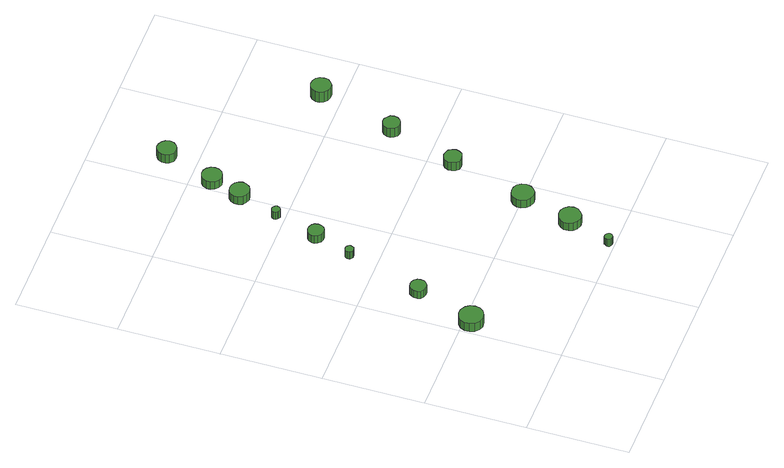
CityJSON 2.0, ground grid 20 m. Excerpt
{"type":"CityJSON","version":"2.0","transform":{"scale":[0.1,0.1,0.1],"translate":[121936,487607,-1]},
"CityObjects":{
"tree1":{"type":"SolitaryVegetationObject","attributes":{"function":"something"},"geometry":[{"type":"MultiSurface","lod":"1","boundaries":[[[0,1,2,3,4,5,6,7,8,9,10,11,12,13,14]],[[15,16,17,18,19,20,21,22,23,24,25,26,27,28,29]],[[0,29,28,1]],[[1,28,27,2]],[[2,27,26,3]],[[3,26,25,4]],[[4,25,24,5]],[[5,24,23,6]],[[6,23,22,7]],[[7,22,21,8]],[[8,21,20,9]],[[9,20,19,10]],[[10,19,18,11]],[[11,18,17,12]],[[12,17,16,13]],[[13,16,15,14]],[[14,15,29,0]]]}]},
"tree2":{"type":"SolitaryVegetationObject","attributes":{"function":"something"},"geometry":[{"type":"MultiSurface","lod":"1","boundaries":[[[30,31,32,33,34,35,36,37,38,39,40,41,42,43,44]],[[45,46,47,48,49,50,51,52,53,54,55,56,57,58,59]],[[30,59,58,31]],[[31,58,57,32]],[[32,57,56,33]],[[33,56,55,34]],[[34,55,54,35]],[[35,54,53,36]],[[36,53,52,37]],[[37,52,51,38]],[[38,51,50,39]],[[39,50,49,40]],[[40,49,48,41]],[[41,48,47,42]],[[42,47,46,43]],[[43,46,45,44]],[[44,45,59,30]]]}]},
"tree3":{"type":"SolitaryVegetationObject","attributes":{"function":"something"},"geometry":[{"type":"MultiSurface","lod":"1","boundaries":[[[60,61,62,63,64,65,66,67,68,69,70,71,72,73,74]],[[75,76,77,78,79,80,81,82,83,84,85,86,87,88,89]],[[60,89,88,61]],[[61,88,87,62]],[[62,87,86,63]],[[63,86,85,64]],[[64,85,84,65]],[[65,84,83,66]],[[66,83,82,67]],[[67,82,81,68]],[[68,81,80,69]],[[69,80,79,70]],[[70,79,78,71]],[[71,78,77,72]],[[72,77,76,73]],[[73,76,75,74]],[[74,75,89,60]]]}]},
"tree4":{"type":"SolitaryVegetationObject","attributes":{"function":"something"},"geometry":[{"type":"MultiSurface","lod":"1","boundaries":[[[90,91,92,93,94,95,96,97,98,99,100,101,102,103,104]],[[105,106,107,108,109,110,111,112,113,114,115,116,117,118,119]],[[90,119,118,91]],[[91,118,117,92]],[[92,117,116,93]],[[93,116,115,94]],[[94,115,114,95]],[[95,114,113,96]],[[96,113,112,97]],[[97,112,111,98]],[[98,111,110,99]],[[99,110,109,100]],[[100,109,108,101]],[[101,108,107,102]],[[102,107,106,103]],[[103,106,105,104]],[[104,105,119,90]]]}]},
"tree5":{"type":"SolitaryVegetationObject","attributes":{"function":"something"},"geometry":[{"type":"MultiSurface","lod":"1","boundaries":[[[120,121,122,123,124,125,126,127,128,129,130,131,132,133,134]],[[135,136,137,138,139,140,141,142,143,144,145,146,147,148,149]],[[120,149,148,121]],[[121,148,147,122]],[[122,147,146,123]],[[123,146,145,124]],[[124,145,144,125]],[[125,144,143,126]],[[126,143,142,127]],[[127,142,141,128]],[[128,141,140,129]],[[129,140,139,130]],[[130,139,138,131]],[[131,138,137,132]],[[132,137,136,133]],[[133,136,135,134]],[[134,135,149,120]]]}]},
"tree6":{"type":"SolitaryVegetationObject","attributes":{"function":"something"},"geometry":[{"type":"MultiSurface","lod":"1","boundaries":[[[150,151,152,153,154,155,156,157,158,159,160,161,162,163,164]],[[165,166,167,168,169,170,171,172,173,174,175,176,177,178,179]],[[150,179,178,151]],[[151,178,177,152]],[[152,177,176,153]],[[153,176,175,154]],[[154,175,174,155]],[[155,174,173,156]],[[156,173,172,157]],[[157,172,171,158]],[[158,171,170,159]],[[159,170,169,160]],[[160,169,168,161]],[[161,168,167,162]],[[162,167,166,163]],[[163,166,165,164]],[[164,165,179,150]]]}]},
"tree7":{"type":"SolitaryVegetationObject","attributes":{"function":"something"},"geometry":[{"type":"MultiSurface","lod":"1","boundaries":[[[180,181,182,183,184,185,186,187,188,189,190,191,192,193,194]],[[195,196,197,198,199,200,201,202,203,204,205,206,207,208,209]],[[180,209,208,181]],[[181,208,207,182]],[[182,207,206,183]],[[183,206,205,184]],[[184,205,204,185]],[[185,204,203,186]],[[186,203,202,187]],[[187,202,201,188]],[[188,201,200,189]],[[189,200,199,190]],[[190,199,198,191]],[[191,198,197,192]],[[192,197,196,193]],[[193,196,195,194]],[[194,195,209,180]]]}]},
"tree8":{"type":"SolitaryVegetationObject","attributes":{"function":"something"},"geometry":[{"type":"MultiSurface","lod":"1","boundaries":[[[210,211,212,213,214,215,216,217,218,219,220,221,222,223,224]],[[225,226,227,228,229,230,231,232,233,234,235,236,237,238,239]],[[210,239,238,211]],[[211,238,237,212]],[[212,237,236,213]],[[213,236,235,214]],[[214,235,234,215]],[[215,234,233,216]],[[216,233,232,217]],[[217,232,231,218]],[[218,231,230,219]],[[219,230,229,220]],[[220,229,228,221]],[[221,228,227,222]],[[222,227,226,223]],[[223,226,225,224]],[[224,225,239,210]]]}]},
"tree9":{"type":"SolitaryVegetationObject","attributes":{"function":"something"},"geometry":[{"type":"MultiSurface","lod":"1","boundaries":[[[240,241,242,243,244,245,246,247,248,249,250,251,252,253,254]],[[255,256,257,258,259,260,261,262,263,264,265,266,267,268,269]],[[240,269,268,241]],[[241,268,267,242]],[[242,267,266,243]],[[243,266,265,244]],[[244,265,264,245]],[[245,264,263,246]],[[246,263,262,247]],[[247,262,261,248]],[[248,261,260,249]],[[249,260,259,250]],[[250,259,258,251]],[[251,258,257,252]],[[252,257,256,253]],[[253,256,255,254]],[[254,255,269,240]]]}]},
"tree10":{"type":"SolitaryVegetationObject","attributes":{"function":"something"},"geometry":[{"type":"MultiSurface","lod":"1","boundaries":[[[270,271,272,273,274,275,276,277,278,279,280,281,282,283,284]],[[285,286,287,288,289,290,291,292,293,294,295,296,297,298,299]],[[270,299,298,271]],[[271,298,297,272]],[[272,297,296,273]],[[273,296,295,274]],[[274,295,294,275]],[[275,294,293,276]],[[276,293,292,277]],[[277,292,291,278]],[[278,291,290,279]],[[279,290,289,280]],[[280,289,288,281]],[[281,288,287,282]],[[282,287,286,283]],[[283,286,285,284]],[[284,285,299,270]]]}]},
"tree11":{"type":"SolitaryVegetationObject","attributes":{"function":"something"},"geometry":[{"type":"MultiSurface","lod":"1","boundaries":[[[300,301,302,303,304,305,306,307,308,309,310,311,312,313,314]],[[315,316,317,318,319,320,321,322,323,324,325,326,327,328,329]],[[300,329,328,301]],[[301,328,327,302]],[[302,327,326,303]],[[303,326,325,304]],[[304,325,324,305]],[[305,324,323,306]],[[306,323,322,307]],[[307,322,321,308]],[[308,321,320,309]],[[309,320,319,310]],[[310,319,318,311]],[[311,318,317,312]],[[312,317,316,313]],[[313,316,315,314]],[[314,315,329,300]]]}]},
"tree12":{"type":"SolitaryVegetationObject","attributes":{"function":"something"},"geometry":[{"type":"MultiSurface","lod":"1","boundaries":[[[330,331,332,333,334,335,336,337,338,339,340,341,342,343,344]],[[345,346,347,348,349,350,351,352,353,354,355,356,357,358,359]],[[330,359,358,331]],[[331,358,357,332]],[[332,357,356,333]],[[333,356,355,334]],[[334,355,354,335]],[[335,354,353,336]],[[336,353,352,337]],[[337,352,351,338]],[[338,351,350,339]],[[339,350,349,340]],[[340,349,348,341]],[[341,348,347,342]],[[342,347,346,343]],[[343,346,345,344]],[[344,345,359,330]]]}]},
"tree13":{"type":"SolitaryVegetationObject","attributes":{"function":"something"},"geometry":[{"type":"MultiSurface","lod":"1","boundaries":[[[360,361,362,363,364,365,366,367,368,369,370,371,372,373,374]],[[375,376,377,378,379,380,381,382,383,384,385,386,387,388,389]],[[360,389,388,361]],[[361,388,387,362]],[[362,387,386,363]],[[363,386,385,364]],[[364,385,384,365]],[[365,384,383,366]],[[366,383,382,367]],[[367,382,381,368]],[[368,381,380,369]],[[369,380,379,370]],[[370,379,378,371]],[[371,378,377,372]],[[372,377,376,373]],[[373,376,375,374]],[[374,375,389,360]]]}]},
"tree14":{"type":"SolitaryVegetationObject","attributes":{"function":"something"},"geometry":[{"type":"MultiSurface","lod":"1","boundaries":[[[390,391,392,393,394,395,396,397,398,399,400,401,402,403,404]],[[405,406,407,408,409,410,411,412,413,414,415,416,417,418,419]],[[390,419,418,391]],[[391,418,417,392]],[[392,417,416,393]],[[393,416,415,394]],[[394,415,414,395]],[[395,414,413,396]],[[396,413,412,397]],[[397,412,411,398]],[[398,411,410,399]],[[399,410,409,400]],[[400,409,408,401]],[[401,408,407,402]],[[402,407,406,403]],[[403,406,405,404]],[[404,405,419,390]]]}]}
},
"vertices":[
[52,187,27],[50,197,27],[44,205,27],[35,210,27],[25,211,27],[16,208,27],[9,201,27],[5,192,27],[5,182,27],[9,173,27],[16,166,27],[25,163,27],[35,164,27],[44,169,27],[50,177,27],[50,177,6],[44,169,6],[35,164,6],[25,163,6],[16,166,6],[9,173,6],[5,182,6],[5,192,6],[9,201,6],[16,208,6],[25,211,6],[35,210,6],[44,205,6],[50,197,6],[52,187,6],
[86,305,26],[85,311,26],[81,317,26],[75,320,26],[69,321,26],[62,319,26],[57,314,26],[55,308,26],[55,301,26],[57,295,26],[62,291,26],[69,289,26],[75,289,26],[81,293,26],[85,298,26],[85,298,7],[81,293,7],[75,289,7],[69,289,7],[62,291,7],[57,295,7],[55,301,7],[55,308,7],[57,314,7],[62,319,7],[69,321,7],[75,320,7],[81,317,7],[85,311,7],[86,305,7],
[129,457,25],[128,460,25],[126,463,25],[123,465,25],[119,465,25],[116,464,25],[113,462,25],[112,459,25],[112,455,25],[113,452,25],[116,449,25],[119,448,25],[123,449,25],[126,450,25],[128,453,25],[128,453,7],[126,450,7],[123,449,7],[119,448,7],[116,449,7],[113,452,7],[112,455,7],[112,459,7],[113,462,7],[116,464,7],[119,465,7],[123,465,7],[126,463,7],[128,460,7],[129,457,7],
[162,531,26],[161,538,26],[157,543,26],[151,546,26],[144,547,26],[138,545,26],[133,541,26],[130,534,26],[130,528,26],[133,522,26],[138,517,26],[144,515,26],[151,516,26],[157,519,26],[161,525,26],[161,525,7],[157,519,7],[151,516,7],[144,515,7],[138,517,7],[133,522,7],[130,528,7],[130,534,7],[133,541,7],[138,545,7],[144,547,7],[151,546,7],[157,543,7],[161,538,7],[162,531,7],
[314,13,25],[313,16,25],[311,19,25],[308,20,25],[305,21,25],[302,20,25],[299,17,25],[298,14,25],[298,11,25],[299,8,25],[302,6,25],[305,5,25],[308,5,25],[311,7,25],[313,9,25],[313,9,7],[311,7,7],[308,5,7],[305,5,7],[302,6,7],[299,8,7],[298,11,7],[298,14,7],[299,17,7],[302,20,7],[305,21,7],[308,20,7],[311,19,7],[313,16,7],[314,13,7],
[183,619,25],[182,622,25],[180,625,25],[177,627,25],[174,627,25],[170,626,25],[168,624,25],[166,621,25],[166,617,25],[168,614,25],[170,612,25],[174,610,25],[177,611,25],[180,613,25],[182,615,25],[182,615,7],[180,613,7],[177,611,7],[174,610,7],[170,612,7],[168,614,7],[166,617,7],[166,621,7],[168,624,7],[170,626,7],[174,627,7],[177,627,7],[180,625,7],[182,622,7],[183,619,7],
[357,98,26],[355,107,26],[349,115,26],[341,119,26],[332,120,26],[323,117,26],[317,111,26],[313,103,26],[313,94,26],[317,85,26],[323,79,26],[332,76,26],[341,77,26],[349,82,26],[355,89,26],[355,89,7],[349,82,7],[341,77,7],[332,76,7],[323,79,7],[317,85,7],[313,94,7],[313,103,7],[317,111,7],[323,117,7],[332,120,7],[341,119,7],[349,115,7],[355,107,7],[357,98,7],
[220,699,27],[218,707,27],[213,713,27],[206,717,27],[198,718,27],[190,716,27],[184,710,27],[181,703,27],[181,695,27],[184,687,27],[190,682,27],[198,679,27],[206,680,27],[213,684,27],[218,691,27],[218,691,7],[213,684,7],[206,680,7],[198,679,7],[190,682,7],[184,687,7],[181,695,7],[181,703,7],[184,710,7],[190,716,7],[198,718,7],[206,717,7],[213,713,7],[218,707,7],[220,699,7],
[385,200,26],[383,209,26],[378,217,26],[370,221,26],[361,222,26],[352,219,26],[345,213,26],[341,205,26],[341,196,26],[345,187,26],[352,181,26],[361,178,26],[370,179,26],[378,184,26],[383,191,26],[383,191,7],[378,184,7],[370,179,7],[361,178,7],[352,181,7],[345,187,7],[341,196,7],[341,205,7],[345,213,7],[352,219,7],[361,222,7],[370,221,7],[378,217,7],[383,209,7],[385,200,7],
[241,760,26],[239,768,26],[234,775,26],[227,779,26],[219,780,26],[211,777,26],[205,772,26],[202,764,26],[202,756,26],[205,748,26],[211,743,26],[219,740,26],[227,741,26],[234,745,26],[239,752,26],[239,752,7],[234,745,7],[227,741,7],[219,740,7],[211,743,7],[205,748,7],[202,756,7],[202,764,7],[205,772,7],[211,777,7],[219,780,7],[227,779,7],[234,775,7],[239,768,7],[241,760,7],
[427,352,28],[425,360,28],[421,366,28],[414,369,28],[407,370,28],[400,368,28],[395,363,28],[392,356,28],[392,349,28],[395,342,28],[400,337,28],[407,335,28],[414,336,28],[421,339,28],[425,345,28],[425,345,7],[421,339,7],[414,336,7],[407,335,7],[400,337,7],[395,342,7],[392,349,7],[392,356,7],[395,363,7],[400,368,7],[407,370,7],[414,369,7],[421,366,7],[425,360,7],[427,352,7],
[278,861,28],[276,869,28],[271,875,28],[264,879,28],[256,880,28],[249,877,28],[243,872,28],[240,865,28],[240,857,28],[243,850,28],[249,844,28],[256,842,28],[264,843,28],[271,847,28],[276,853,28],[276,853,7],[271,847,7],[264,843,7],[256,842,7],[249,844,7],[243,850,7],[240,857,7],[240,865,7],[243,872,7],[249,877,7],[256,880,7],[264,879,7],[271,875,7],[276,869,7],[278,861,7],
[471,488,30],[470,495,30],[465,500,30],[459,504,30],[452,505,30],[446,503,30],[441,498,30],[438,491,30],[438,484,30],[441,478,30],[446,473,30],[452,471,30],[459,472,30],[465,475,30],[470,481,30],[470,481,7],[465,475,7],[459,472,7],[452,471,7],[446,473,7],[441,478,7],[438,484,7],[438,491,7],[441,498,7],[446,503,7],[452,505,7],[459,504,7],[465,500,7],[470,495,7],[471,488,7],
[521,642,33],[520,650,33],[515,657,33],[508,661,33],[499,662,33],[492,659,33],[486,654,33],[482,646,33],[482,638,33],[486,631,33],[492,625,33],[499,623,33],[508,623,33],[515,628,33],[520,634,33],[520,634,7],[515,628,7],[508,623,7],[499,623,7],[492,625,7],[486,631,7],[482,638,7],[482,646,7],[486,654,7],[492,659,7],[499,662,7],[508,661,7],[515,657,7],[520,650,7],[521,642,7]
]}
